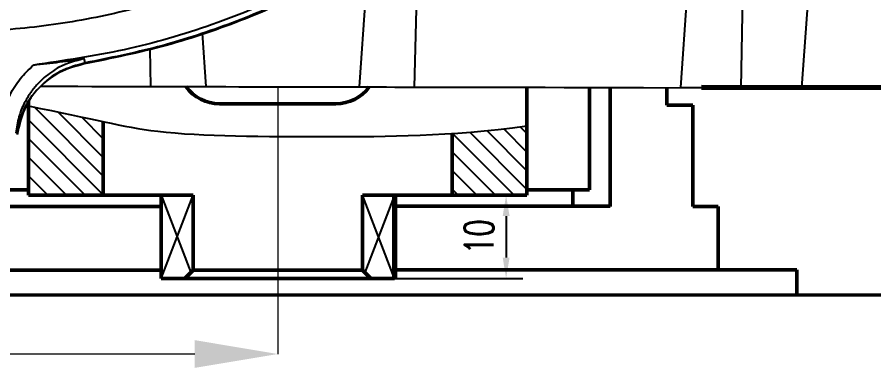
# Model space of a CAD drawing. Header units: millimetres. Extents: x 2687 to 4367, y 1046 to 2234.
# Drawn here: x 3202.8 to 3305.9, y 1838.4 to 1880.6 of the extents above; entities that cross this region are included whole.
import ezdxf

# ---------------------------------------------------------------- set-up
doc = ezdxf.new("R2010")
doc.units = ezdxf.units.MM
doc.layers.add('5剖面线层', color=2, linetype='Continuous')
doc.layers.add('7标注层', color=4, linetype='Continuous')
for name, color, linetype, lineweight in [('AM_5', 3, 'Continuous', 25), ('CAXA0', 7, 'Continuous', 70), ('CAXA3', 7, 'Continuous', 25)]:
    doc.layers.add(name, color=color, linetype=linetype, lineweight=lineweight)
doc.styles.add('SLDTEXTSTYLE1', font='txt.shx', dxfattribs={"width": 0.7, "bigfont": 'gbcbig.shx'})
doc.styles.add('TH_GBDIM', font='simplex.shx', dxfattribs={"width": 0.707, "bigfont": 'hzfs.shx'})
doc.dimstyles.new('SLDDIMSTYLE12$0', dxfattribs={"dimtxt": 12, "dimasz": 10, "dimexe": 0, "dimexo": 0.0625, "dimgap": 0.875, "dimtad": 1, "dimdec": 1, "dimlfac": 1.8, "dimrnd": 1e-09, "dimzin": 12, "dimdsep": 46, "dimtxsty": 'SLDTEXTSTYLE1', "dimcen": 0.09, "dimdle": 8.16, "dimclrd": 3, "dimclre": 3, "dimadec": 0, "dimazin": 3, "dimtfac": 1, "dimtdec": 1, "dimtofl": 0, "dimtmove": 0, "dimatfit": 3, "dimfxl": 0, "dimfrac": 2, "dimtolj": 1, "dimlwd": 5, "dimlwe": 5, "dimarcsym": 0})
doc.dimstyles.new('TH_GBDIM', dxfattribs={"dimtxt": 3.5, "dimasz": 2.5, "dimexe": 2, "dimexo": 0, "dimgap": 1.5, "dimtad": 1, "dimdec": 1, "dimdsep": 46, "dimtxsty": 'TH_GBDIM', "dimcen": 2.5, "dimclrd": 130, "dimclre": 130, "dimclrt": 3, "dimadec": 0, "dimazin": 2, "dimtfac": 0.714286, "dimtdec": 1, "dimtmove": 0, "dimatfit": 3, "dimfxl": 0, "dimtzin": 0, "dimlwd": -1, "dimlwe": -1, "dimarcsym": 0})

# ---------------------------------------------------------------- blocks, each defined once
blk = doc.blocks.new('*D17')
at = {"layer": 'AM_5', "color": 3, "lineweight": 5, "transparency": 16777216}
blk.add_line((3250.25, 2170.82), (3430.08, 2170.82), dxfattribs=at)
at = {"layer": 'AM_5', "color": 3, "linetype": 'Continuous', "lineweight": 5, "transparency": 16777216}
for p, q in [((3430.08, 2160.82), (3430.08, 1882.08)), ((3297.25, 1872.08), (3430.08, 1872.08))]:
    blk.add_line(p, q, dxfattribs=at)
at = {"layer": 'AM_5', "color": 3, "transparency": 16777216}
for points in [[(3428.41, 2160.82), (3431.74, 2160.82), (3430.08, 2170.82)], [(3428.41, 1882.08), (3431.74, 1882.08), (3430.08, 1872.08)]]:
    blk.add_solid(points, dxfattribs=at)
at = {"layer": 'Defpoints', "color": 0, "transparency": 16777216}
for p in [(3250.19, 2170.82), (3297.19, 1872.08), (3430.08, 1872.08)]:
    blk.add_point(p, dxfattribs=at)
at = {"layer": 'AM_5', "color": 0, "transparency": 16777216, "insert": (3423.2, 2021.45), "char_height": 12, "attachment_point": 5, "rotation": 90, "style": 'SLDTEXTSTYLE1'}
blk.add_mtext('\\A1;300', dxfattribs=at)
blk = doc.blocks.new('*D10')
at = {"layer": 'AM_5', "color": 3, "linetype": 'Continuous', "lineweight": 5, "transparency": 16777216}
for p, q in [((3072.75, 1872.5), (3072.75, 1840.06)), ((3224.17, 1840.06), (3082.75, 1840.06))]:
    blk.add_line(p, q, dxfattribs=at)
at = {"layer": 'AM_5', "color": 3, "lineweight": 5, "transparency": 16777216}
blk.add_line((3234.17, 1872.15), (3234.17, 1840.06), dxfattribs=at)
at = {"layer": 'AM_5', "color": 3, "transparency": 16777216}
for points in [[(3082.75, 1841.73), (3082.75, 1838.39), (3072.75, 1840.06)], [(3224.17, 1841.73), (3224.17, 1838.39), (3234.17, 1840.06)]]:
    blk.add_solid(points, dxfattribs=at)
at = {"layer": 'Defpoints', "color": 0, "transparency": 16777216}
for p in [(3072.75, 1872.56), (3234.17, 1872.22), (3072.75, 1840.06)]:
    blk.add_point(p, dxfattribs=at)
at = {"layer": 'AM_5', "color": 0, "transparency": 16777216, "insert": (3151.72, 1846.94), "char_height": 12, "attachment_point": 5, "style": 'SLDTEXTSTYLE1'}
blk.add_mtext('\\A1;160', dxfattribs=at)
blk = doc.blocks.new('*D33')
at = {"layer": '7标注层', "color": 130, "transparency": 16777216}
for p, q in [((3248.22, 1859.16), (3263.66, 1859.16)), ((3261.66, 1856.66), (3261.66, 1851.66)), ((3248.22, 1849.16), (3263.66, 1849.16))]:
    blk.add_line(p, q, dxfattribs=at)
for points in [[(3261.25, 1856.66), (3262.08, 1856.66), (3261.66, 1859.16)], [(3261.25, 1851.66), (3262.08, 1851.66), (3261.66, 1849.16)]]:
    blk.add_solid(points, dxfattribs=at)
at = {"layer": 'Defpoints', "color": 0, "transparency": 16777216}
for p in [(3248.22, 1859.16), (3248.22, 1849.16), (3261.66, 1849.16)]:
    blk.add_point(p, dxfattribs=at)
at = {"layer": '7标注层', "color": 3, "transparency": 16777216, "insert": (3258.41, 1854.16), "char_height": 3.5, "attachment_point": 5, "rotation": 90, "style": 'TH_GBDIM'}
blk.add_mtext('10', dxfattribs=at)

msp = doc.modelspace()

# ---------------------------------------------------------------- hatches: boundary and pattern name
at = {"layer": '5剖面线层'}
h = msp.add_hatch(dxfattribs=at)
h.set_pattern_fill('ANSI31', color=256, scale=0.5, angle=90)
h.set_pattern_definition([(135, (5783.235, -2522.6097), (-1.122532, -1.122532), [])])
edge = h.paths.add_edge_path()
edge.add_line((3204.168, 1859.165), (3213.168, 1859.165))
edge.add_line((3213.168, 1859.165), (3213.168, 1868.019))
edge.add_spline(control_points=[(3213.168, 1868.019), (3210.85, 1868.515), (3208.092, 1869.136), (3204.168, 1869.902)], knot_values=[0.1799607, 0.1799607, 0.1799607, 0.1799607, 0.5840802, 0.5840802, 0.5840802, 0.5840802], degree=3, periodic=0)
edge.add_line((3204.168, 1869.902), (3204.168, 1859.165))
edge = h.paths.add_edge_path()
edge.add_spline(control_points=[(3264.168, 1867.5), (3260.943, 1867.067), (3257.962, 1866.782), (3255.168, 1866.593)], knot_values=[2.5501499, 2.5501499, 2.5501499, 2.5501499, 2.8326792, 2.8326792, 2.8326792, 2.8326792], degree=3, periodic=0)
edge.add_line((3255.168, 1866.593), (3255.168, 1859.165))
edge.add_line((3255.168, 1859.165), (3264.168, 1859.165))
edge.add_line((3264.168, 1859.165), (3264.168, 1867.5))

# ---------------------------------------------------------------- linework, layer by layer
at = {"color": 7, "linetype": 'Continuous', "lineweight": 25}
for p, q in [((3282.702, 1872.113), (3285.11, 1907.247)), ((3290.553, 1907.236), (3289.918, 1872.098)), ((3297.253, 1872.082), (3299.838, 1907.939)), ((3251.074, 1891.782), (3250.602, 1872.181)), ((3244.003, 1872.196), (3245.105, 1887.874)), ((3225.08, 1878.657), (3225.503, 1872.235)), ((3218.905, 1872.249), (3218.815, 1876.759)), ((3210.996, 1875.088), (3210.876, 1875.604)), ((3278.184, 1872.123), (3288.933, 1872.1)), ((3293.32, 1872.09), (3293.32, 1872.09)), ((3294.364, 1872.088), (3294.364, 1872.088))]:
    msp.add_line(p, q, dxfattribs=at)
at = {"color": 7, "linetype": 'Continuous', "lineweight": 25, "flags": 128}
for points in [[(3205.608, 1872.278), (3206.797, 1872.275), (3208.437, 1872.272), (3210.12, 1872.268), (3211.771, 1872.264), (3213.317, 1872.261), (3214.689, 1872.258)], [(3214.689, 1872.258), (3215.43, 1872.257), (3216.235, 1872.255), (3217.091, 1872.253), (3217.987, 1872.251), (3218.911, 1872.249), (3219.85, 1872.247), (3220.79, 1872.245), (3221.72, 1872.243)], [(3221.72, 1872.243), (3222.49, 1872.241), (3223.262, 1872.24), (3224.036, 1872.238), (3224.812, 1872.237), (3225.589, 1872.235), (3226.368, 1872.233), (3227.149, 1872.232), (3227.931, 1872.23)], [(3227.931, 1872.23), (3229.468, 1872.227), (3231.24, 1872.223), (3233.168, 1872.219), (3235.167, 1872.214), (3237.147, 1872.21), (3239.021, 1872.206), (3240.705, 1872.203), (3242.125, 1872.2), (3243.217, 1872.197), (3243.934, 1872.196)], [(3243.934, 1872.196), (3244.328, 1872.195), (3244.866, 1872.194), (3245.54, 1872.192), (3246.338, 1872.191), (3247.249, 1872.189), (3248.258, 1872.186), (3249.35, 1872.184), (3250.508, 1872.182)], [(3250.508, 1872.182), (3253.343, 1872.176), (3256.114, 1872.17), (3258.81, 1872.164), (3261.423, 1872.158), (3263.942, 1872.153), (3266.36, 1872.148), (3268.667, 1872.143), (3278.184, 1872.123)], [(3288.933, 1872.1), (3290.611, 1872.096), (3292.223, 1872.093), (3293.698, 1872.089), (3294.972, 1872.087), (3295.986, 1872.085), (3296.698, 1872.083), (3297.074, 1872.082), (3297.099, 1872.082), (3296.771, 1872.083), (3296.105, 1872.084), (3295.131, 1872.086)], [(3295.131, 1872.086), (3294.55, 1872.088), (3294.061, 1872.089), (3293.67, 1872.09), (3293.382, 1872.09), (3293.201, 1872.091), (3293.13, 1872.091), (3293.17, 1872.091), (3293.32, 1872.09)], [(3293.32, 1872.09), (3293.486, 1872.09), (3293.642, 1872.09), (3293.788, 1872.089), (3293.924, 1872.089), (3294.049, 1872.089), (3294.164, 1872.089), (3294.269, 1872.088), (3294.364, 1872.088)], [(3294.364, 1872.088), (3295.647, 1872.085), (3296.58, 1872.083), (3297.12, 1872.082), (3297.253, 1872.082)]]:
    msp.add_lwpolyline(points, dxfattribs=at)
at = {"color": 7, "linetype": 'Continuous', "lineweight": 25}
for points in [[(3287.708, 1972.507), (3287.621, 1969.44), (3287.447, 1963.304), (3286.044, 1954.19), (3283.819, 1945.252), (3280.711, 1936.577), (3276.772, 1928.247), (3272.035, 1920.344), (3266.546, 1912.943), (3260.359, 1906.116), (3253.532, 1899.928), (3246.131, 1894.44), (3238.228, 1889.702), (3229.898, 1885.764), (3221.223, 1882.656), (3212.285, 1880.431), (3203.171, 1879.028), (3197.035, 1878.854), (3193.968, 1878.767)], [(3291.641, 1961.718), (3291.117, 1958.066), (3290.069, 1950.763), (3286.949, 1940.12), (3282.741, 1929.877), (3277.386, 1920.176), (3270.981, 1911.137), (3263.6, 1902.875), (3255.338, 1895.493), (3246.299, 1889.089), (3236.598, 1883.733), (3226.355, 1879.526), (3215.712, 1876.406), (3208.409, 1875.358), (3204.757, 1874.834)], [(3291.439, 1955.175), (3290.752, 1951.881), (3289.38, 1945.293), (3286.059, 1935.74), (3281.855, 1926.557), (3276.719, 1917.854), (3270.73, 1909.717), (3263.942, 1902.233), (3256.429, 1895.477), (3248.267, 1889.523), (3239.542, 1884.424), (3230.341, 1880.26), (3220.774, 1876.98), (3214.18, 1875.635), (3210.883, 1874.963)], [(3258.722, 1897.758), (3256.425, 1895.871), (3251.832, 1892.097), (3244.331, 1887.252), (3236.46, 1883.051), (3228.231, 1879.604), (3219.737, 1876.851), (3213.909, 1875.675), (3210.996, 1875.088)], [(3282.702, 1872.113), (3283.029, 1872.112), (3283.683, 1872.111), (3285.384, 1872.107), (3287.472, 1872.103), (3289.103, 1872.099), (3289.918, 1872.098)]]:
    msp.add_open_spline(points, degree=3, dxfattribs=at)
for points, knots in [([(3210.876, 1875.604), (3209.842, 1875.329), (3208.45, 1874.959), (3206.915, 1874.004), (3206.035, 1873.326), (3205.196, 1872.51), (3204.37, 1871.492), (3203.587, 1870.18), (3202.925, 1868.551), (3202.741, 1867.328), (3202.644, 1866.687)], [0, 0, 0, 0, 0.2442896, 0.3290361, 0.4144899, 0.500125, 0.5979924, 0.7157703, 0.8510724, 1, 1, 1, 1]), ([(3204.757, 1874.834), (3205.825, 1874.954), (3207.972, 1875.195), (3209.905, 1875.467), (3210.876, 1875.604)], [0, 0, 0, 0, 0.49755733, 1, 1, 1, 1]), ([(3200.653, 1866.875), (3200.768, 1867.635), (3200.997, 1869.15), (3201.883, 1871.278), (3203.103, 1873.235), (3204.205, 1874.3), (3204.757, 1874.834)], [0, 0, 0, 0, 0.2507669, 0.5000113, 0.749245, 1, 1, 1, 1]), ([(3210.883, 1874.963), (3209.854, 1874.685), (3207.795, 1874.13), (3205.255, 1872.123), (3203.395, 1869.548), (3202.943, 1867.531), (3202.724, 1866.553)], [0, 0, 0, 0, 0.2537692, 0.5075384, 0.7613077, 1, 1, 1, 1]), ([(3210.996, 1875.088), (3209.963, 1874.807), (3207.902, 1874.245), (3205.357, 1872.227), (3203.476, 1869.577), (3203.021, 1867.484), (3202.793, 1866.437)], [0, 0, 0, 0, 0.2500466, 0.4994486, 0.7493959, 1, 1, 1, 1])]:
    msp.add_open_spline(points, degree=3, knots=knots, dxfattribs=at)
msp.add_open_spline([(3204.168, 1869.902), (3212.13, 1868.347), (3219.149, 1866.225), (3238.425, 1866.225), (3254.663, 1866.225), (3264.168, 1867.5)], degree=3, knots=[0.1799607, 0.1799607, 0.1799607, 0.1799607, 1, 2, 2.8326792, 2.8326792, 2.8326792, 2.8326792])
at = {"layer": 'CAXA0', "color": 4, "lineweight": 50}
for p, q in [((3264.168, 1872.152), (3264.168, 1859.165)), ((3204.168, 1870.521), (3204.168, 1859.165)), ((3241.168, 1870.165), (3227.168, 1870.165)), ((3213.168, 1868.019), (3213.168, 1859.165)), ((3255.168, 1866.593), (3255.168, 1859.165)), ((3223.968, 1859.165), (3204.168, 1859.165)), ((3220.118, 1859.165), (3220.118, 1849.165)), ((3223.968, 1859.165), (3223.968, 1850.165)), ((3264.168, 1859.165), (3244.368, 1859.165)), ((3244.368, 1859.165), (3244.368, 1850.165)), ((3223.968, 1850.165), (3222.968, 1849.165)), ((3223.968, 1850.165), (3244.368, 1850.165)), ((3244.368, 1850.165), (3245.368, 1849.165)), ((3248.218, 1849.165), (3220.118, 1849.165))]:
    msp.add_line(p, q, dxfattribs=at)
at = {"layer": 'CAXA0', "lineweight": 50}
for p, q in [((3271.681, 1859.796), (3271.686, 1872.136)), ((3274.181, 1857.794), (3274.186, 1872.131)), ((3281.006, 1869.994), (3280.99, 1872.117)), ((3284.146, 1869.991), (3281.006, 1869.994)), ((3284.138, 1857.796), (3284.146, 1869.991)), ((3198.076, 1859.821), (3204.168, 1859.819)), ((3264.168, 1859.799), (3270.681, 1859.797)), ((3269.681, 1857.796), (3269.681, 1859.798)), ((3271.681, 1859.796), (3269.681, 1859.798)), ((3194.181, 1857.821), (3220.118, 1857.827)), ((3248.218, 1857.832), (3274.17, 1857.838)), ((3271.681, 1857.796), (3271.681, 1857.837)), ((3287.181, 1857.793), (3284.138, 1857.796)), ((3287.178, 1850.181), (3287.181, 1857.793)), ((3171.678, 1850.145), (3220.118, 1850.161)), ((3248.218, 1850.169), (3296.678, 1850.184)), ((3296.677, 1847.184), (3296.678, 1850.184)), ((3165.357, 1847.144), (3326.612, 1847.194))]:
    msp.add_line(p, q, dxfattribs=at)
at = {"layer": 'CAXA0'}
msp.add_line((3314.185, 1872.094), (3285.199, 1872.124), dxfattribs=at)
at = {"layer": 'CAXA0', "color": 4}
msp.add_line((3248.218, 1859.165), (3248.218, 1849.165), dxfattribs=at)
at = {"layer": 'CAXA0', "color": 4, "lineweight": 50}
for centre, start, end in [((3227.168, 1875.165), 215.7993, 270), ((3241.168, 1875.165), 270, 323.53155)]:
    msp.add_arc(centre, 5, start, end, dxfattribs=at)
at = {"layer": 'CAXA3', "color": 4, "linetype": 'Continuous', "lineweight": 25}
for p, q in [((3220.118, 1849.165), (3223.968, 1859.165)), ((3220.118, 1859.165), (3223.69, 1849.887)), ((3248.218, 1849.165), (3244.368, 1859.165)), ((3248.218, 1859.165), (3244.646, 1849.887))]:
    msp.add_line(p, q, dxfattribs=at)

# ---------------------------------------------------------------- dimensions: what is measured, and where the dimension line sits
at = {"layer": '7标注层'}
dim = msp.add_linear_dim(base=(3261.662, 1849.165), p1=(3248.218, 1859.165), p2=(3248.218, 1849.165), angle=90, dimstyle='TH_GBDIM', dxfattribs=at)
dim.commit()
dim.dimension.update_dxf_attribs({"geometry": '*D33', "text_midpoint": (3258.412, 1854.165)})
at = {"layer": 'AM_5'}
dim = msp.add_linear_dim(base=(3430.078, 1872.082), p1=(3250.186, 2170.823), p2=(3297.187, 1872.082), angle=90, text='300', dimstyle='SLDDIMSTYLE12$0', override={"dimlfac": 1, "dimpost": ''}, dxfattribs=at)
dim.commit()
dim.dimension.update_dxf_attribs({"geometry": '*D17', "text_midpoint": (3423.203, 2021.452)})
dim = msp.add_linear_dim(base=(3072.754, 1840.061), p1=(3234.168, 1872.217), p2=(3072.754, 1872.561), text='160', dimstyle='SLDDIMSTYLE12$0', override={"dimlfac": 1}, dxfattribs=at)
dim.commit()
dim.dimension.update_dxf_attribs({"geometry": '*D10', "text_midpoint": (3151.717, 1840.061), "dimtype": 160})

doc.saveas('drawing.dxf')
